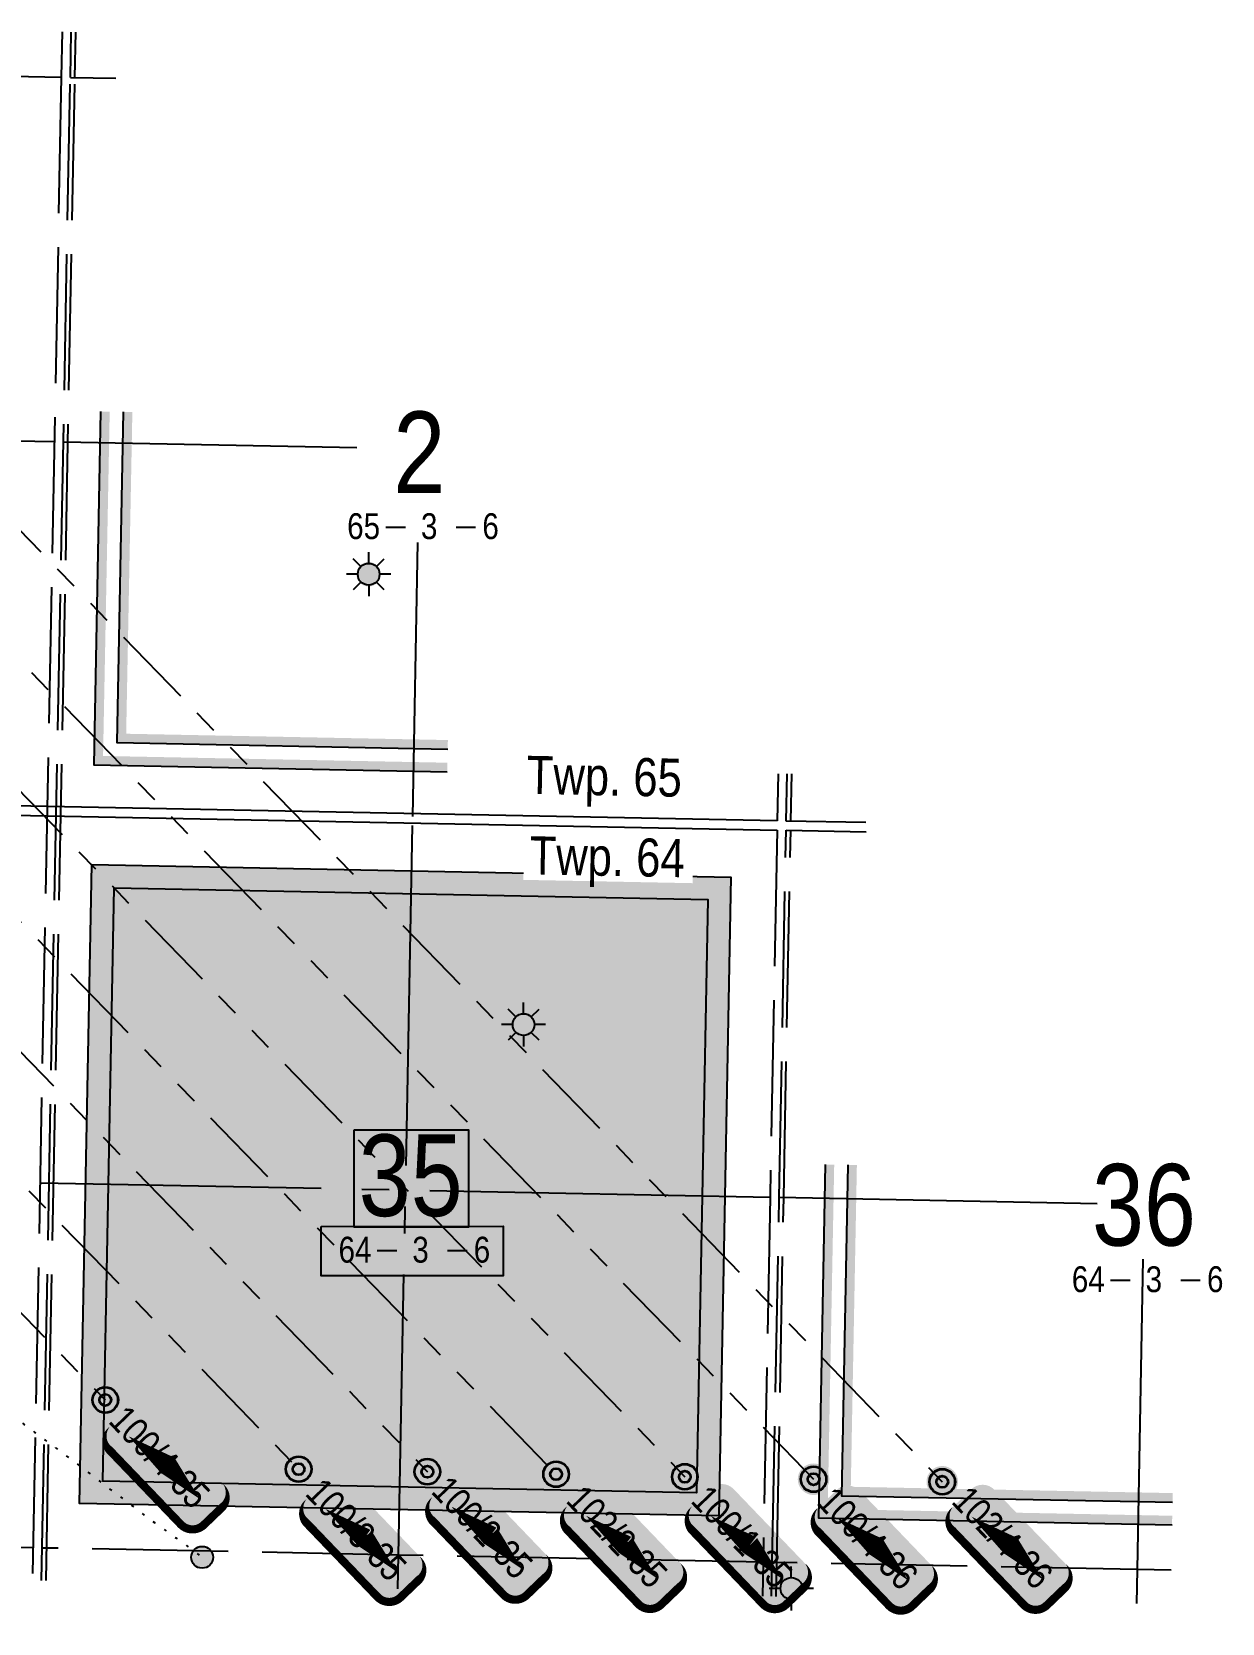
# Model space of a CAD drawing. Extents: x 408473 to 428843, y 6046006 to 6059852.
# Drawn here: x 417216 to 417653, y 6046397 to 6046981 of the extents above; entities that cross this region are included whole.
import ezdxf
from ezdxf.enums import TextEntityAlignment as Align

# ---------------------------------------------------------------- set-up
doc = ezdxf.new("R2010")
doc.units = 0
doc.header["$LTSCALE"] = 5
for name, pattern in [('foc-DOT', [1, 0.2, -0.8]), ('foc-DRILLPATH', [14.75, 6, -1.75, 1.75, -1.75, 1.75, -1.75]), ('foc-QUARTERLINE', [33, 25, -3, 2, -3]), ('foc-UNSURVEYED', [12.5, 10, -2.5])]:
    doc.linetypes.add(name, pattern=pattern)
for name, color, linetype in [('10', 1, 'Continuous'), ('9', 3, 'Continuous'), ('ABADATA-DRILL', 8, 'foc-DOT'), ('ABADATA-DRILL-T', 8, 'Continuous'), ('AS-TARGET-GAS', 182, 'Continuous'), ('AS-TARGET-GAS-H', 181, 'Continuous'), ('AS-TARGET-OIL', 146, 'Continuous'), ('AS-TARGET-OIL-H', 131, 'Continuous'), ('AS-UNDERLAY-H', 141, 'Continuous'), ('D-TXT', 6, 'Continuous'), ('F-WS-S', 190, 'Continuous'), ('L-MON', 1, 'Continuous'), ('L-SECLBL', 7, 'Continuous'), ('L-SECQ', 8, 'foc-QUARTERLINE'), ('L-SECU', 7, 'Continuous'), ('L-USEC', 7, 'foc-UNSURVEYED'), ('P-PDRILLPATH', 12, 'foc-DRILLPATH')]:
    doc.layers.add(name, color=color, linetype=linetype)
doc.styles.add('80', font='ARIALN.TTF', dxfattribs={"height": 10})
doc.styles.add('80L', font='ARIALN.TTF', dxfattribs={"height": 10})
doc.styles.add('SIMPLEX', font='ARIALN.TTF')

# ---------------------------------------------------------------- blocks, each defined once
blk = doc.blocks.new('L-SECLBL')
at = {"layer": '9', "color": 7}
for p, q in [((-5.08, -27.83), (-12.29, -27.83)), ((20.7, -27.83), (13.5, -27.83))]:
    blk.add_line(p, q, dxfattribs=at)
at = {"layer": '10', "color": 2, "style": 'SIMPLEX'}
blk.add_attdef('SEC', text='', height=30, dxfattribs=at).set_placement((0, 0), align=Align.MIDDLE)
at = {"layer": '10', "color": 5, "style": '80L'}
blk.add_attdef('TWP', text='', height=9.5, dxfattribs=at).set_placement((-14.43, -27.37), align=Align.MIDDLE_RIGHT)
blk.add_attdef('RGE', text='', height=9.5, dxfattribs=at).set_placement((3.62, -27.37), align=Align.MIDDLE_CENTER)
blk.add_attdef('MER', text='', height=9.5, dxfattribs=at).set_placement((23.17, -27.37), align=Align.MIDDLE_LEFT)
blk = doc.blocks.new('GAS')
h = blk.add_hatch(color=255)
h.dxf.hatch_style = 1
edge = h.paths.add_edge_path()
edge.add_arc((0, 0), 0.9, 0, 360)
for p, q in [((0, 0.81), (0, 1.62)), ((-0.81, 0), (-1.62, 0)), ((-0.57, 0.57), (-1.14, 1.14)), ((0.57, 0.57), (1.14, 1.14)), ((1.62, 0), (0.81, 0)), ((-0.57, -0.57), (-1.14, -1.14)), ((0, -0.81), (0, -1.62)), ((1.14, -1.14), (0.57, -0.57))]:
    blk.add_line(p, q)
blk.add_circle((0, 0), 0.8)
blk = doc.blocks.new('GABD')
for p, q in [((0, 0.81), (0, 1.62)), ((-0.81, 0), (-1.62, 0)), ((1.62, 0), (0.81, 0)), ((0, -0.81), (0, -1.62))]:
    blk.add_line(p, q)
blk.add_circle((0, 0), 0.8)
blk = doc.blocks.new('*U124')
h = blk.add_hatch(color=255)
edge = h.paths.add_edge_path()
edge.add_line((-19, -11.5), (19, -11.5))
edge.add_arc((19, -5.5), 6, 270, 360)
edge.add_line((25, -5.5), (25, 4))
edge.add_arc((19, 4), 6, 0, 90)
edge.add_line((19, 10), (-19, 10))
edge.add_arc((-19, 4), 6, 90, 180)
edge.add_line((-25, 4), (-25, -5.5))
edge.add_arc((-19, -5.5), 6, 180, 270)
at = {"color": 1, "flags": 128}
blk.add_lwpolyline([(-19, -11.5, 3, 3, 0), (19, -11.5, 3, 3, 0.414214), (25, -5.5, 3, 3, 0), (25, 4, 3, 0, 0.414214), (19, 10, 0, 0, 0), (-19, 10, 0, 0, 0.414214), (-25, 4, 0, 0, 0), (-25, -5.5, 0, 3, 0.414214)], format="xyseb", close=True, dxfattribs=at)
for points in [[(-17.63, -2.9, 0, 7.5, 0), (0, 0, 0, 0, 0)], [(17.05, 0, 0, 7.5, 0), (0, 0, 0, 0, 0)]]:
    blk.add_lwpolyline(points, format="xyseb", dxfattribs=at)
at = {"color": 1, "style": '80'}
blk.add_attdef('ENTER_TEXT_001', (-26.85, -4.92), '', height=10, dxfattribs=at)
blk = doc.blocks.new('plbh')
at = {"layer": 'L-MON'}
h = blk.add_hatch(color=255, dxfattribs=at)
h.dxf.hatch_style = 1
edge = h.paths.add_edge_path()
edge.add_arc((0, 0), 1.16, 0, 360)
h = blk.add_hatch(color=256, dxfattribs=at)
h.dxf.hatch_style = 1
h.paths.add_polyline_path([(0.96, 0, 1), (-0.96, 0, 1)])
h.paths.add_polyline_path([(0.91, 0, 1), (-0.91, 0, 1)], flags=16)
h.paths.add_polyline_path([(0.45, 0, -1), (-0.45, 0, -1)], flags=0)
h = blk.add_hatch(color=256, dxfattribs=at)
h.dxf.hatch_style = 1
h.paths.add_polyline_path([(0.45, 0, 1), (-0.45, 0, 1)])
h.paths.add_polyline_path([(0.4, 0, 1), (-0.4, 0, 1)], flags=16)
at = {"layer": 'L-MON', "color": 240}
for radius in [0.96, 0.91, 0.45, 0.4]:
    blk.add_circle((0, 0), radius, dxfattribs=at)

msp = doc.modelspace()

# ---------------------------------------------------------------- hatches: boundary and pattern name
at = {"layer": 'ABADATA-DRILL-T'}
h = msp.add_hatch(color=256, dxfattribs=at)
h.dxf.hatch_style = 1
edge = h.paths.add_edge_path()
edge.add_arc((417278.598, 6046420.761), 3.998, 0, 360)
at = {"layer": 'AS-TARGET-GAS-H'}
h = msp.add_hatch(color=256, dxfattribs=at)
h.dxf.hatch_style = 1
h.paths.add_polyline_path([(417249.627, 6046841.689), (417252.958, 6046841.625), (417250.682, 6046723.413), (417368.891, 6046721.095), (417368.825, 6046717.764), (417247.287, 6046720.147)])
h = msp.add_hatch(color=256, dxfattribs=at)
h.dxf.hatch_style = 1
h.paths.add_polyline_path([(417246.261, 6046666.827), (417464.359, 6046662.551), (417460.239, 6046444.458), (417242.062, 6046448.736)])
h = msp.add_hatch(color=256, dxfattribs=at)
h.dxf.hatch_style = 1
h.paths.add_polyline_path([(417515.854, 6046564.951), (417519.185, 6046564.886), (417516.952, 6046446.679), (417635.226, 6046444.36), (417635.161, 6046441.029), (417513.558, 6046443.413)])
at = {"layer": 'AS-TARGET-OIL-H'}
h = msp.add_hatch(color=256, dxfattribs=at)
h.dxf.hatch_style = 1
h.paths.add_polyline_path([(417241.299, 6046841.849), (417238.799, 6046711.982), (417368.662, 6046709.435), (417368.727, 6046712.767), (417242.194, 6046715.248), (417244.63, 6046841.785)])
h = msp.add_hatch(color=256, dxfattribs=at)
h.dxf.hatch_style = 1
h.paths.add_polyline_path([(417238.093, 6046675.319), (417472.844, 6046670.716), (417468.41, 6046435.967), (417233.574, 6046440.572)])
h.paths.add_polyline_path([(417246.261, 6046666.827), (417464.359, 6046662.551), (417460.239, 6046444.458), (417242.062, 6046448.736)], flags=16)
h = msp.add_hatch(color=256, dxfattribs=at)
h.dxf.hatch_style = 1
h.paths.add_polyline_path([(417507.526, 6046565.115), (417510.857, 6046565.049), (417508.467, 6046438.514), (417635.063, 6046436.032), (417634.997, 6046432.701), (417505.073, 6046435.248)])
at = {"layer": 'AS-UNDERLAY-H'}
h = msp.add_hatch(color=256, dxfattribs=at)
h.dxf.hatch_style = 1
h.paths.add_polyline_path([(417334.508, 6046577.851), (417376.433, 6046577.851), (417376.433, 6046542.036), (417334.508, 6046542.036)])
h = msp.add_hatch(color=256, dxfattribs=at)
h.dxf.hatch_style = 1
h.paths.add_polyline_path([(417322.22, 6046542.204), (417389.261, 6046542.398), (417389.261, 6046524.188), (417322.22, 6046523.995)])

# ---------------------------------------------------------------- linework, layer by layer
at = {"layer": 'ABADATA-DRILL', "flags": 128}
msp.add_lwpolyline([(417104.473, 6046550.828), (417105.781, 6046549.871), (417107.094, 6046548.92), (417108.413, 6046547.975), (417109.734, 6046547.037), (417111.048, 6046546.088), (417112.351, 6046545.126), (417113.65, 6046544.16), (417114.935, 6046543.195), (417116.223, 6046542.211), (417117.513, 6046541.224), (417118.798, 6046540.235), (417120.068, 6046539.251), (417121.353, 6046538.264), (417122.611, 6046537.299), (417123.891, 6046536.304), (417125.165, 6046535.304), (417126.436, 6046534.297), (417127.701, 6046533.287), (417128.975, 6046532.283), (417130.261, 6046531.293), (417131.552, 6046530.316), (417132.845, 6046529.367), (417134.167, 6046528.426), (417135.489, 6046527.481), (417136.798, 6046526.524), (417138.103, 6046525.546), (417139.395, 6046524.57), (417140.697, 6046523.603), (417142.001, 6046522.644), (417143.306, 6046521.681), (417144.611, 6046520.719), (417145.917, 6046519.753), (417147.225, 6046518.79), (417148.538, 6046517.836), (417149.848, 6046516.884), (417151.16, 6046515.931), (417152.455, 6046514.979), (417153.754, 6046514.011), (417155.684, 6046512.555), (417157.639, 6046511.068), (417159.562, 6046509.603), (417161.523, 6046508.123), (417163.453, 6046506.668), (417165.418, 6046505.197), (417166.716, 6046504.225), (417168.012, 6046503.247), (417169.308, 6046502.265), (417170.606, 6046501.286), (417171.902, 6046500.314), (417173.198, 6046499.335), (417174.49, 6046498.353), (417175.781, 6046497.367), (417177.072, 6046496.383), (417178.361, 6046495.396), (417179.647, 6046494.399), (417180.931, 6046493.41), (417182.851, 6046491.942), (417184.799, 6046490.455), (417186.717, 6046488.986), (417188.655, 6046487.497), (417190.566, 6046486.018), (417192.509, 6046484.528), (417193.717, 6046483.642), (417195.014, 6046482.711), (417196.314, 6046481.781), (417197.619, 6046480.846), (417199.592, 6046479.451), (417201.561, 6046478.083), (417203.541, 6046476.696), (417205.521, 6046475.26), (417207.465, 6046473.825), (417209.333, 6046472.438), (417211.274, 6046471.001), (417213.246, 6046469.554), (417215.198, 6046468.129), (417217.045, 6046466.767), (417218.985, 6046465.325), (417220.889, 6046463.908), (417222.83, 6046462.468), (417224.747, 6046461.05), (417226.681, 6046459.6), (417228.576, 6046458.161), (417230.508, 6046456.707), (417232.414, 6046455.281), (417234.344, 6046453.828), (417236.235, 6046452.399), (417238.803, 6046450.445), (417240.071, 6046449.473), (417241.986, 6046447.998), (417243.859, 6046446.543), (417245.771, 6046445.067), (417247.654, 6046443.618), (417249.574, 6046442.148), (417251.47, 6046440.711), (417253.395, 6046439.251), (417255.302, 6046437.808), (417257.23, 6046436.353), (417259.133, 6046434.951), (417261.096, 6046433.542), (417263.032, 6046432.157), (417264.995, 6046430.748), (417266.939, 6046429.341), (417268.895, 6046427.924), (417270.832, 6046426.549), (417272.791, 6046425.136), (417274.68, 6046423.715), (417275.058, 6046423.431), (417278.598, 6046420.761)], dxfattribs=at)
at = {"layer": 'ABADATA-DRILL-T'}
msp.add_circle((417278.598, 6046420.761), 3.998, dxfattribs=at)
at = {"layer": 'AS-TARGET-GAS', "flags": 128}
for points in [[(417249.627, 6046841.689), (417247.287, 6046720.147), (417368.825, 6046717.764)], [(417515.854, 6046564.951), (417513.558, 6046443.413), (417635.161, 6046441.029)]]:
    msp.add_lwpolyline(points, dxfattribs=at)
msp.add_lwpolyline([(417246.261, 6046666.827), (417464.359, 6046662.551), (417460.239, 6046444.458), (417242.062, 6046448.736)], close=True, dxfattribs=at)
at = {"layer": 'AS-TARGET-OIL', "flags": 128}
for points in [[(417241.299, 6046841.849), (417238.799, 6046711.982), (417368.662, 6046709.435)], [(417507.526, 6046565.115), (417505.073, 6046435.248), (417634.997, 6046432.701)]]:
    msp.add_lwpolyline(points, dxfattribs=at)
msp.add_lwpolyline([(417238.093, 6046675.319), (417472.844, 6046670.716), (417468.41, 6046435.967), (417233.574, 6046440.572)], close=True, dxfattribs=at)
at = {"layer": 'AS-UNDERLAY-H'}
for points in [[(417334.508, 6046577.851), (417376.433, 6046577.851), (417376.433, 6046542.036), (417334.508, 6046542.036)], [(417322.308, 6046542.379), (417389.261, 6046542.398), (417389.261, 6046524.188), (417322.308, 6046524.17)]]:
    msp.add_lwpolyline(points, close=True, dxfattribs=at)
at = {"layer": 'L-SECQ', "flags": 128}
for points in [[(417224.255, 6046830.669), (417072.982, 6046833.636)], [(417335.484, 6046828.488), (417227.605, 6046830.604)], [(417357.77, 6046793.68), (417355.85, 6046693.024)], [(417355.786, 6046689.673), (417350.674, 6046421.613)], [(417487.283, 6046553.015), (417219.177, 6046558.272)], [(417607.426, 6046550.659), (417490.634, 6046552.949)], [(417624.313, 6046530.333), (417622.179, 6046416.289)], [(417350.674, 6046421.613), (417350.436, 6046409.121)], [(417622.179, 6046416.289), (417621.945, 6046403.797)]]:
    msp.add_lwpolyline(points, dxfattribs=at)
at = {"layer": 'L-SECU', "flags": 128}
for points in [[(416953.553, 6046698.545), (417489.834, 6046688.029)], [(417489.897, 6046691.38), (416953.618, 6046701.896)], [(417522.485, 6046690.741), (417493.248, 6046691.314)], [(417493.184, 6046687.964), (417522.56, 6046687.388)]]:
    msp.add_lwpolyline(points, dxfattribs=at)
at = {"layer": 'L-USEC', "flags": 128}
for points in [[(417227.156, 6046981.363), (417226.835, 6046964.699)], [(417230.185, 6046964.633), (417230.506, 6046981.297)], [(417231.864, 6046964.601), (417232.185, 6046981.265)], [(416958.874, 6046969.953), (417226.835, 6046964.699)], [(417226.835, 6046964.699), (417216.201, 6046412.29)], [(417219.553, 6046412.29), (417230.185, 6046964.633)], [(417221.232, 6046412.258), (417231.864, 6046964.601)], [(417230.185, 6046964.633), (417246.849, 6046964.307)], [(417490.225, 6046708.74), (417489.897, 6046691.38)], [(417493.248, 6046691.314), (417493.577, 6046708.74)], [(417494.927, 6046691.283), (417495.256, 6046708.708)], [(417489.834, 6046688.029), (417487.283, 6046553.015)], [(417490.634, 6046552.949), (417493.184, 6046687.964)], [(417492.313, 6046552.917), (417494.863, 6046687.932)], [(417487.283, 6046553.015), (417484.751, 6046418.984)], [(417488.102, 6046418.918), (417490.634, 6046552.949)], [(417489.781, 6046418.887), (417492.313, 6046552.917)], [(417216.431, 6046424.245), (417066.678, 6046427.182)], [(417350.674, 6046421.613), (417219.782, 6046424.18)], [(417484.751, 6046418.984), (417350.674, 6046421.613)], [(417484.751, 6046418.984), (417484.515, 6046406.492)], [(417487.866, 6046406.426), (417488.102, 6046418.918)], [(417622.179, 6046416.289), (417488.102, 6046418.918)], [(417489.545, 6046406.394), (417489.781, 6046418.887)], [(417634.671, 6046416.044), (417622.179, 6046416.289)]]:
    msp.add_lwpolyline(points, dxfattribs=at)
at = {"layer": 'P-PDRILLPATH'}
for p, q in [((417147.063, 6046864.778), (417550.565, 6046448.519)), ((417125.37, 6046839.287), (417503.262, 6046449.447)), ((417103.677, 6046813.795), (417455.96, 6046450.374)), ((417076.392, 6046794.072), (417408.658, 6046451.302)), ((417049.079, 6046774.378), (417361.355, 6046452.229)), ((417021.767, 6046754.684), (417314.053, 6046453.157)), ((416994.455, 6046734.989), (417243.003, 6046478.583))]:
    msp.add_line(p, q, dxfattribs=at)

# ---------------------------------------------------------------- block references
at = {"xscale": 0.9995595999999999, "yscale": 0.9995595999999999, "zscale": 0.9995595999999999, "rotation": 313.8233333333334}
for p, values in [((417265.891, 6046454.526), {'ENTER_TEXT_001': '100/4-35'}), ((417338.171, 6046427.871), {'ENTER_TEXT_001': '100/3-35'}), ((417384.482, 6046428.672), {'ENTER_TEXT_001': '100/2-35'}), ((417433.997, 6046425.287), {'ENTER_TEXT_001': '102/2-35'}), ((417479.84, 6046425.222), {'ENTER_TEXT_001': '100/1-35'}), ((417526.136, 6046424.669), {'ENTER_TEXT_001': '100/4-36'}), ((417575.65, 6046424.97), {'ENTER_TEXT_001': '102/4-36'})]:
    msp.add_blockref('*U124', p, dxfattribs=at).add_auto_attribs(values)
at = {"layer": 'ABADATA-DRILL-T', "xscale": 4.997797999999999, "yscale": 4.997797999999999, "zscale": 4.997797999999999}
for name, p in [('GAS', (417396.707, 6046616.522)), ('GABD', (417495.097, 6046409.352))]:
    msp.add_blockref(name, p, dxfattribs=at)
at = {"layer": 'F-WS-S', "xscale": 4.997797999999999, "yscale": 4.997797999999999, "zscale": 4.997797999999999}
msp.add_blockref('GAS', (417339.788, 6046782.017), dxfattribs=at)
at = {"layer": 'L-MON', "xscale": 4.997797999999999, "yscale": 4.997797999999999, "zscale": 4.997797999999999}
for p in [(417243.003, 6046478.583), (417314.053, 6046453.157), (417361.355, 6046452.229), (417408.658, 6046451.302), (417455.96, 6046450.374), (417503.262, 6046449.447), (417550.565, 6046448.519)]:
    msp.add_blockref('plbh', p, dxfattribs=at)
at = {"layer": 'L-SECLBL', "xscale": 0.9995596, "yscale": 0.9995596, "zscale": 0.9995596}
for p, values in [((417358.406, 6046827.054), {'SEC': '2', 'TWP': '65', 'RGE': '3', 'MER': '6'}), ((417355.238, 6046561.169), {'SEC': '35', 'TWP': '64', 'RGE': '3', 'MER': '6'}), ((417624.687, 6046550.32), {'SEC': '36', 'TWP': '64', 'RGE': '3', 'MER': '6'})]:
    msp.add_blockref('L-SECLBL', p, dxfattribs=at).add_auto_attribs(values)

# ---------------------------------------------------------------- texts
at = {"layer": 'D-TXT', "color": 3, "insert": (417398.018, 6046715.33), "char_height": 13.9938, "attachment_point": 1, "rotation": 358.876667, "style": '80L'}
msp.add_mtext_dynamic_manual_height_columns('Twp. 65', width=56.4971, gutter_width=23.74, heights=[0], dxfattribs=at)

# ---------------------------------------------------------------- next in the draw order: texts
at = {"layer": 'D-TXT', "color": 3, "insert": (417399.055, 6046685.765), "char_height": 13.9938, "width": 58.01712, "attachment_point": 1, "rotation": 358.876667, "style": '80L', "bg_fill": 3, "box_fill_scale": 1.15, "bg_fill_color": 256, "bg_fill_true_color": 256, "bg_fill_transparency": 0}
msp.add_mtext('Twp. 64', dxfattribs=at)

doc.saveas('drawing.dxf')
